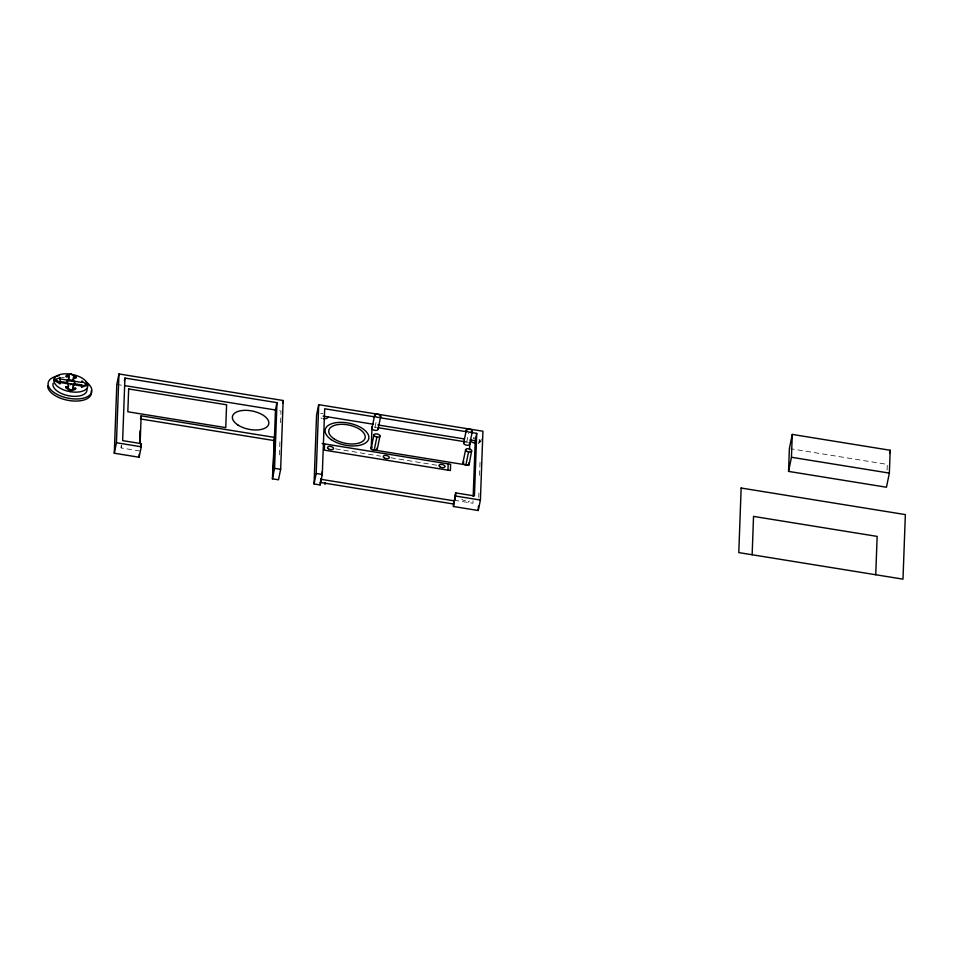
<?xml version="1.0" encoding="UTF-8"?>
<svg xmlns="http://www.w3.org/2000/svg" width="953" height="953" viewBox="0 0 953 953"><rect width="100%" height="100%" fill="white"/><g stroke="black" fill="none" stroke-linecap="round" stroke-linejoin="round"><path stroke-width="0.71" stroke-dasharray="4.76 3.57" d="M139.865 450.983L121.126 447.946L121.234 445.039M279.408 454.903L279.944 440.262M280.587 422.703L281.016 410.981L278.073 410.517M478.74 497.335L478.894 492.939M479.538 475.38L480.074 460.74M887.088 470.115L887.291 464.397L790.847 448.803M121.126 447.946L121.627 445.504M375.053 427.206L376.542 419.999M466.732 442.037L468.519 433.389M481.313 439.083L480.777 441.704L477.834 441.227M116.802 384.428L122.675 385.369M335.575 448.863L380.664 456.153M390.837 457.797L437.379 465.326M454.212 500.23L472.938 503.255L473.033 500.754A4.944 2.478 11.6 0 0 468.066 502.469M465.493 500.206A2.716 2.347 2.1 0 1 461.871 499.074M374.267 427.135A3.085 1.549 11.6 0 1 376.566 427.659M479.216 439.774A5.063 2.537 11.6 0 1 478.203 443.228M473.367 438.023A5.063 2.537 11.6 0 1 474.63 438.058M322.066 418.391A4.944 2.478 11.6 0 1 320.875 417.974M320.625 413.578A4.944 2.478 11.6 0 1 323.031 413.578M478.99 439.69A4.944 2.478 11.6 0 1 477.215 443.3M473.224 438.106A4.944 2.478 11.6 0 1 474.451 438.106M465.946 441.966A3.085 1.549 11.6 0 1 468.245 442.49M61.552 377.519A22.241 11.15 11.6 0 1 64.28 377.483"/><path stroke-width="1.43" d="M53.952 380.259L59.944 383.749L60.206 381.45L67.353 382.606L67.139 383.654L59.991 382.498M59.944 383.749L60.206 381.45M60.337 377.698L60.075 379.997L60.337 377.698L55.381 379.413L55.167 380.461M67.139 383.654L67.449 380.104L60.289 378.949M68.247 386.93L68.545 383.428L73.417 384.214L73.274 387.895L75.716 388.288L75.501 389.336L70.534 391.052L65.769 387.764L65.983 386.715L68.413 387.109L68.545 383.428M73.679 376.78L73.464 377.829L75.906 378.222L76.121 377.174L73.679 376.78L73.333 381.51L68.473 380.724L68.819 375.994L66.388 375.601L66.174 376.649L68.604 377.043M68.473 380.724L68.819 375.994M70.51 391.671L70.748 390.003L75.716 388.288M71.153 374.303L76.121 377.174M73.059 388.943L73.417 384.214M73.333 381.51L73.464 377.829M74.441 384.833L74.739 381.283L81.898 382.439L81.946 381.188L86.711 384.476L86.497 385.524L81.541 387.24L81.803 384.941L74.656 383.785L74.441 384.833L81.589 385.989M81.541 387.24L81.803 384.941M272.415 478.811L274.559 468.34L276.966 402.654L124.926 378.067L122.639 440.62L141.366 443.657L141.247 446.778L139.102 457.249L114.289 453.235L116.802 384.428L118.958 373.957L283.16 400.51L280.647 469.329L278.49 479.8L272.415 478.811L274.452 437.391L141.151 415.83L140.508 418.963L273.809 440.524M114.289 453.235L116.433 442.764L118.958 373.957M139.102 457.249L139.209 454.307M139.638 442.526L140.067 430.744M140.127 443.657L141.151 415.83M273.058 475.678L275.465 409.993L276.966 402.654M374.386 416.818L324.687 408.777L322.281 474.463L320.137 484.934L314.049 483.957L316.563 415.139L318.719 404.668L482.921 431.232L480.407 500.039L478.251 510.51L453.449 506.496L453.568 503.375M314.049 483.957L316.193 473.486L318.719 404.668M320.137 484.934L320.887 478.668M324.58 443.895L324.354 450.15L450.4 470.544L450.626 464.29L322.15 443.502M325.021 484.469L325.092 482.587M372.015 426.718L371.182 449.554L468.947 465.362L471.664 450.817M447.97 470.151L448.196 463.897M453.449 506.496L455.713 492.904L474.439 495.929L476.726 433.377L470.877 432.424M469.519 449.721L469.781 442.526M473.188 496.334L475.225 440.703L476.726 433.377M478.251 510.51L478.418 506.126M752.143 554.753L753.537 516.407L877.153 536.396L875.747 574.754M788.548 471.401L789.382 448.565L792.288 434.425L890.197 450.269L889.363 473.105L886.457 487.233L788.548 471.401L791.443 457.261L792.288 434.425M328.046 416.771L327.915 417.402A4.944 2.478 11.6 0 1 323.329 418.653M67.234 381.152L67.449 380.104M70.76 384.869L70.975 383.821M74.525 382.332L74.739 381.283M81.732 382.236L81.946 381.188M124.426 380.509L124.926 378.067M140.615 447.314L141.366 443.657M282.624 403.131L283.16 400.51M321.637 474.999L322.4 471.342M371.956 428.278L374.624 415.294M371.241 447.981L373.91 435.009M378.043 429.267L380.712 416.282M374.219 450.042L376.888 437.058M377.317 448.97L379.985 435.986M463.634 443.109L466.303 430.125M455.713 492.904L454.14 502.112L455.641 494.774M462.92 462.813L465.588 449.828M469.722 444.098L472.39 431.113M465.898 464.873L468.566 451.889M889.614 453.092L890.197 450.269M66.388 375.601L71.344 373.886M66.174 376.649L68.652 375.792M81.755 386.191L86.711 384.476M476 443.312L474.725 443.133A4.944 2.478 11.6 0 1 470.413 440.369L470.377 439.714M475.13 443.252L475.809 443.359M791.443 457.261L889.363 473.105M380.235 417.771L466.493 431.721M323.174 416.116L373.481 424.252M377.876 424.955L464.409 438.952M470.282 439.905L475.225 440.703M124.879 385.631L275.465 409.993M377.972 427.683L465.278 441.799M68.687 379.675L73.548 380.461M86.497 385.524L87.712 385.727M316.193 473.486L322.281 474.463M455.594 496.036L480.407 500.039M116.433 442.764L141.247 446.778M274.559 468.34L280.647 469.329M320.863 479.288L454.188 500.861L453.545 503.994L320.22 482.432M55.381 379.413L60.158 382.701M65.983 386.715L70.748 390.003M469.341 443.24A3.085 1.549 11.6 0 1 468.376 445.17A3.085 1.549 11.6 0 1 464.314 444.229A3.085 1.549 11.6 0 1 464.576 442.144M468.626 462.955A3.085 1.549 11.6 0 1 467.661 464.873A3.085 1.549 11.6 0 1 463.587 463.932A3.085 1.549 11.6 0 1 463.849 461.848M376.947 448.124A3.085 1.549 11.6 0 1 375.982 450.042A3.085 1.549 11.6 0 1 371.92 449.101A3.085 1.549 11.6 0 1 372.17 447.028M377.948 428.838A3.085 1.549 11.6 0 1 374.946 430.339A3.085 1.549 11.6 0 1 372.075 427.897M91.178 390.801A22.241 11.15 11.6 0 1 71.046 400.796A22.241 11.15 11.6 0 1 47.65 385.727M85.746 381.724A22.241 11.15 11.6 0 1 83.733 398.08A22.241 11.15 11.6 0 1 51.807 390.73A22.241 11.15 11.6 0 1 59.384 375.661M86.902 388.764A17.297 8.672 11.6 0 1 69.652 395.936A17.297 8.672 11.6 0 1 53.13 383.309M53.987 379.115L53.904 381.403A17.297 8.672 11.6 0 0 68.294 391.314L72.738 392.028A17.297 8.672 11.6 0 0 87.676 386.87L87.759 384.583A17.297 8.672 11.6 0 0 73.369 374.672L68.926 373.945A17.297 8.672 11.6 0 0 53.987 379.115M128.667 388.955L127.833 411.779L225.754 427.623L226.588 404.787L128.667 388.955M741.148 488.031L738.789 552.597L902.991 579.15L905.35 514.596L741.148 488.031M328.356 448.768A3.085 1.549 11.6 0 0 333.479 448.887A3.085 1.549 11.6 0 0 329.821 446.373A3.085 1.549 11.6 0 0 328.356 448.768M439.809 466.791A3.085 1.549 11.6 0 0 444.92 466.922A3.085 1.549 11.6 0 0 441.263 464.397A3.085 1.549 11.6 0 0 439.809 466.791M384.083 457.785A3.085 1.549 11.6 0 0 389.193 457.905A3.085 1.549 11.6 0 0 385.548 455.391A3.085 1.549 11.6 0 0 384.083 457.785M467.149 431.375A3.085 1.549 11.6 0 0 472.271 431.495A3.085 1.549 11.6 0 0 468.614 428.981A3.085 1.549 11.6 0 0 467.149 431.375M466.434 451.079A3.085 1.549 11.6 0 0 471.544 451.21A3.085 1.549 11.6 0 0 467.887 448.684A3.085 1.549 11.6 0 0 466.434 451.079M375.47 416.544A3.085 1.549 11.6 0 0 380.592 416.664A3.085 1.549 11.6 0 0 376.935 414.15A3.085 1.549 11.6 0 0 375.47 416.544M374.755 436.248A3.085 1.549 11.6 0 0 379.866 436.379A3.085 1.549 11.6 0 0 376.209 433.853A3.085 1.549 11.6 0 0 374.755 436.248M237.928 425.014A18.536 9.292 11.6 0 0 268.317 425.145A18.536 9.292 11.6 0 0 245.612 410.326A18.536 9.292 11.6 0 0 237.928 425.014M331.203 439.607A22.241 11.15 11.6 0 0 368.013 440.489A22.241 11.15 11.6 0 0 341.722 422.358A22.241 11.15 11.6 0 0 331.203 439.607M333.836 438.702A18.536 9.292 11.6 0 0 364.511 439.428A18.536 9.292 11.6 0 0 342.592 424.323A18.536 9.292 11.6 0 0 333.836 438.702"/></g></svg>
